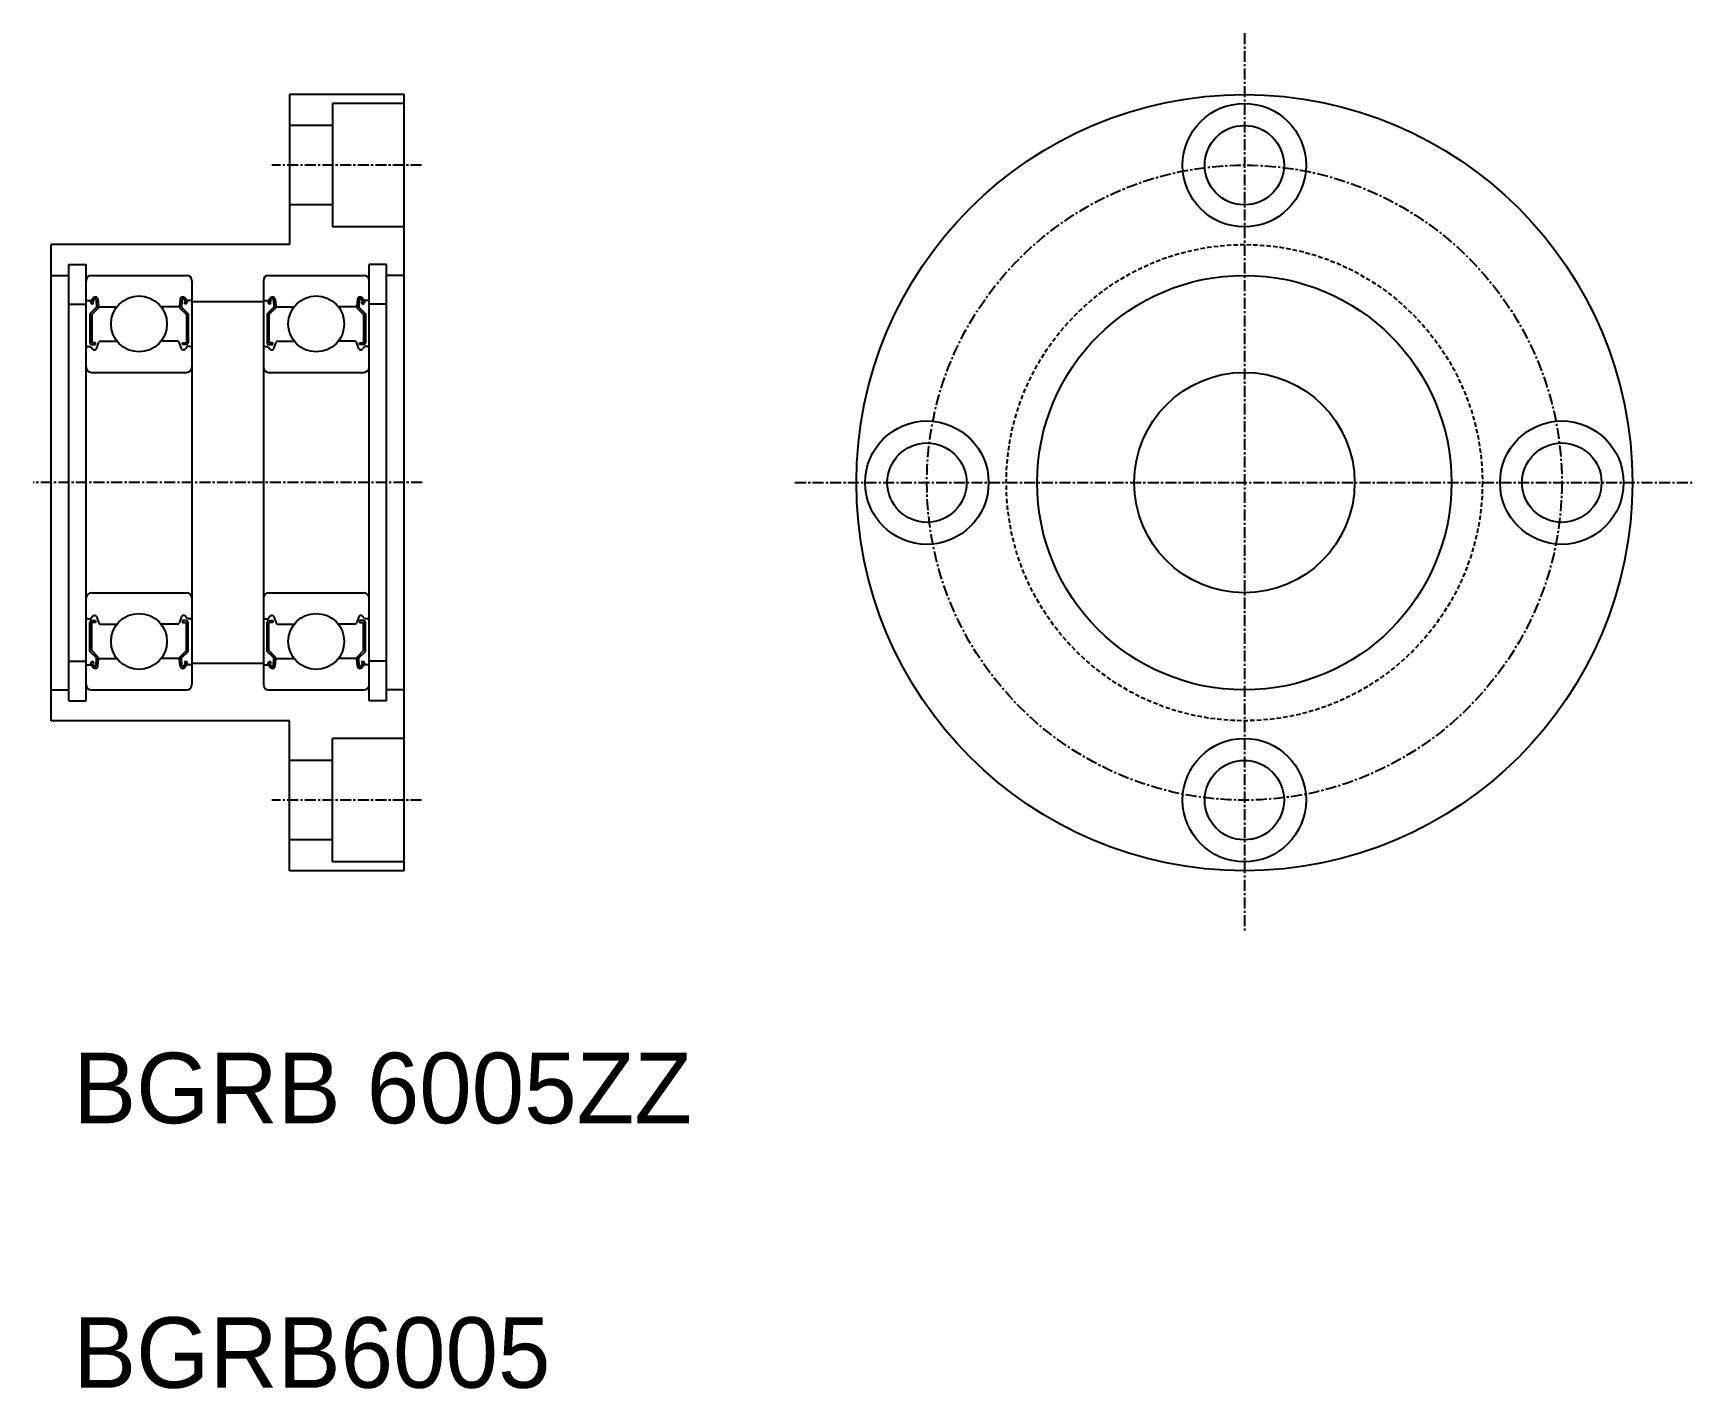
# Model space of a CAD drawing. Extents: x 261 to 449, y 140 to 293.
import ezdxf

# ---------------------------------------------------------------- set-up
doc = ezdxf.new("R2010")
doc.units = 0
doc.linetypes.add('CENTER', pattern=[2, 1.25, -0.25, 0.25, -0.25])
doc.linetypes.add('DASHED', pattern=[0.75, 0.5, -0.25])
doc.layers.get('0').update_dxf_attribs({"linetype": 'CONTINUOUS'})
doc.layers.add('CENTER', color=1, linetype='CENTER')

msp = doc.modelspace()

# ---------------------------------------------------------------- linework, layer by layer
at = {"color": 7, "linetype": 'CONTINUOUS'}
for p, q in [((303.11, 286.43), (290.11, 286.43)), ((290.11, 286.43), (290.11, 269.43)), ((296.61, 286.43), (296.61, 286.43)), ((299.86, 286.43), (299.86, 286.43)), ((303.11, 198.43), (303.11, 286.43)), ((303.11, 285.43), (295.01, 285.43)), ((295.01, 285.43), (295.01, 271.43)), ((295.01, 282.93), (290.11, 282.93)), ((295.01, 273.93), (290.11, 273.93)), ((303.11, 271.43), (295.01, 271.43)), ((263.11, 215.43), (263.11, 269.43)), ((290.11, 269.43), (263.11, 269.43)), ((263.11, 265.93), (265.11, 265.93)), ((265.11, 217.68), (265.11, 267.18)), ((265.11, 267.18), (267.06, 267.18)), ((267.06, 217.68), (267.06, 267.18)), ((267.66, 265.93), (278.46, 265.93)), ((287.76, 265.93), (298.56, 265.93)), ((299.16, 217.68), (299.16, 267.18)), ((301.11, 267.18), (299.16, 267.18)), ((301.11, 217.68), (301.11, 267.18)), ((303.11, 265.93), (301.11, 265.93)), ((279.06, 265.33), (279.06, 219.53)), ((287.16, 265.33), (287.16, 219.53)), ((265.11, 262.68), (267.06, 262.68)), ((267.16, 263.08), (267.62, 263.08)), ((268.24, 262.31), (267.49, 261.56)), ((267.62, 263.08), (267.87, 263.38)), ((267.8, 262.67), (267.65, 262.8)), ((268.44, 262.23), (267.69, 261.48)), ((267.77, 262.95), (268.02, 263.25)), ((267.93, 262.82), (267.77, 262.95)), ((267.8, 262.67), (267.93, 262.82)), ((268.2, 263.19), (268.24, 262.31)), ((268.4, 263.21), (268.46, 262.47)), ((268.44, 262.7), (268.44, 262.23)), ((268.56, 262.38), (270.55, 262.38)), ((277.56, 262.38), (275.57, 262.38)), ((277.72, 263.21), (277.66, 262.47)), ((277.68, 262.7), (277.68, 262.23)), ((277.68, 262.23), (278.43, 261.48)), ((277.92, 263.19), (277.88, 262.31)), ((277.88, 262.31), (278.63, 261.56)), ((278.35, 262.95), (278.1, 263.25)), ((278.19, 262.82), (278.35, 262.95)), ((278.32, 262.67), (278.19, 262.82)), ((278.5, 263.08), (278.25, 263.38)), ((278.32, 262.67), (278.48, 262.8)), ((278.96, 263.08), (278.5, 263.08)), ((287.16, 262.93), (279.06, 262.93)), ((287.16, 262.93), (285.11, 262.93)), ((287.26, 263.08), (287.72, 263.08)), ((288.34, 262.31), (287.59, 261.56)), ((287.72, 263.08), (287.97, 263.38)), ((287.9, 262.67), (287.75, 262.8)), ((288.54, 262.23), (287.79, 261.48)), ((287.87, 262.95), (288.12, 263.25)), ((288.03, 262.82), (287.87, 262.95)), ((287.9, 262.67), (288.03, 262.82)), ((288.3, 263.19), (288.34, 262.31)), ((288.5, 263.21), (288.56, 262.47)), ((288.54, 262.7), (288.54, 262.23)), ((288.66, 262.38), (290.65, 262.38)), ((297.66, 262.38), (295.67, 262.38)), ((297.82, 263.21), (297.76, 262.47)), ((297.78, 262.7), (297.78, 262.23)), ((297.78, 262.23), (298.53, 261.48)), ((298.02, 263.19), (297.98, 262.31)), ((297.98, 262.31), (298.73, 261.56)), ((298.45, 262.95), (298.2, 263.25)), ((298.29, 262.82), (298.45, 262.95)), ((298.42, 262.67), (298.29, 262.82)), ((298.6, 263.08), (298.35, 263.38)), ((298.42, 262.67), (298.58, 262.8)), ((299.06, 263.08), (298.6, 263.08)), ((301.11, 262.68), (299.16, 262.68)), ((267.49, 261.56), (267.49, 258.28)), ((267.69, 261.48), (267.69, 258.28)), ((278.43, 261.48), (278.43, 258.28)), ((278.63, 261.56), (278.63, 258.28)), ((287.59, 261.56), (287.59, 258.28)), ((287.79, 261.48), (287.79, 258.28)), ((298.53, 261.48), (298.53, 258.28)), ((298.73, 261.56), (298.73, 258.28)), ((268.14, 258.28), (267.69, 258.28)), ((267.69, 258.08), (268.14, 258.08)), ((268.14, 258.08), (268.14, 258.28)), ((268.24, 257.61), (268.51, 258.35)), ((268.7, 258.48), (270.55, 258.48)), ((277.42, 258.48), (275.57, 258.48)), ((277.88, 257.61), (277.61, 258.35)), ((277.98, 258.08), (277.98, 258.28)), ((277.98, 258.28), (278.43, 258.28)), ((278.43, 258.08), (277.98, 258.08)), ((288.24, 258.28), (287.79, 258.28)), ((287.79, 258.08), (288.24, 258.08)), ((288.24, 258.08), (288.24, 258.28)), ((288.34, 257.61), (288.61, 258.35)), ((288.8, 258.48), (290.65, 258.48)), ((297.52, 258.48), (295.67, 258.48)), ((297.98, 257.61), (297.71, 258.35)), ((298.08, 258.08), (298.08, 258.28)), ((298.08, 258.28), (298.53, 258.28)), ((298.53, 258.08), (298.08, 258.08)), ((267.26, 257.88), (267.56, 257.88)), ((267.56, 257.88), (267.84, 257.55)), ((267.99, 257.48), (268.05, 257.48)), ((278.13, 257.48), (278.07, 257.48)), ((278.56, 257.88), (278.28, 257.55)), ((278.86, 257.88), (278.56, 257.88)), ((287.36, 257.88), (287.66, 257.88)), ((287.66, 257.88), (287.94, 257.55)), ((288.09, 257.48), (288.15, 257.48)), ((298.23, 257.48), (298.17, 257.48)), ((298.66, 257.88), (298.38, 257.55)), ((298.96, 257.88), (298.66, 257.88)), ((267.66, 254.93), (278.46, 254.93)), ((287.76, 254.93), (298.56, 254.93)), ((267.66, 229.93), (278.46, 229.93)), ((287.76, 229.93), (298.56, 229.93)), ((267.26, 226.98), (267.56, 226.98)), ((267.49, 223.3), (267.49, 226.58)), ((267.56, 226.98), (267.84, 227.31)), ((267.69, 226.78), (268.14, 226.78)), ((268.14, 226.58), (267.69, 226.58)), ((267.69, 223.38), (267.69, 226.58)), ((267.99, 227.38), (268.05, 227.38)), ((268.14, 226.78), (268.14, 226.58)), ((268.24, 227.25), (268.51, 226.51)), ((268.7, 226.38), (270.55, 226.38)), ((277.42, 226.38), (275.57, 226.38)), ((277.88, 227.25), (277.61, 226.51)), ((277.98, 226.78), (277.98, 226.58)), ((278.43, 226.78), (277.98, 226.78)), ((277.98, 226.58), (278.43, 226.58)), ((278.13, 227.38), (278.07, 227.38)), ((278.56, 226.98), (278.28, 227.31)), ((278.43, 223.38), (278.43, 226.58)), ((278.86, 226.98), (278.56, 226.98)), ((278.63, 223.3), (278.63, 226.58)), ((287.36, 226.98), (287.66, 226.98)), ((287.59, 223.3), (287.59, 226.58)), ((287.66, 226.98), (287.94, 227.31)), ((287.79, 226.78), (288.24, 226.78)), ((287.79, 223.38), (287.79, 226.58)), ((288.24, 226.58), (287.79, 226.58)), ((288.09, 227.38), (288.15, 227.38)), ((288.24, 226.78), (288.24, 226.58)), ((288.34, 227.25), (288.61, 226.51)), ((288.8, 226.38), (290.65, 226.38)), ((297.52, 226.38), (295.67, 226.38)), ((297.98, 227.25), (297.71, 226.51)), ((298.08, 226.78), (298.08, 226.58)), ((298.53, 226.78), (298.08, 226.78)), ((298.08, 226.58), (298.53, 226.58)), ((298.23, 227.38), (298.17, 227.38)), ((298.66, 226.98), (298.38, 227.31)), ((298.53, 223.38), (298.53, 226.58)), ((298.96, 226.98), (298.66, 226.98)), ((298.73, 223.3), (298.73, 226.58)), ((268.24, 222.55), (267.49, 223.3)), ((268.44, 222.63), (267.69, 223.38)), ((268.2, 221.67), (268.24, 222.55)), ((268.4, 221.65), (268.46, 222.39)), ((268.44, 222.16), (268.44, 222.63)), ((268.56, 222.48), (270.55, 222.48)), ((277.56, 222.48), (275.57, 222.48)), ((277.72, 221.65), (277.66, 222.39)), ((277.68, 222.63), (278.43, 223.38)), ((277.68, 222.16), (277.68, 222.63)), ((277.88, 222.55), (278.63, 223.3)), ((277.92, 221.67), (277.88, 222.55)), ((288.34, 222.55), (287.59, 223.3)), ((288.54, 222.63), (287.79, 223.38)), ((288.3, 221.67), (288.34, 222.55)), ((288.5, 221.65), (288.56, 222.39)), ((288.54, 222.16), (288.54, 222.63)), ((288.66, 222.48), (290.65, 222.48)), ((297.66, 222.48), (295.67, 222.48)), ((297.82, 221.65), (297.76, 222.39)), ((297.78, 222.63), (298.53, 223.38)), ((297.78, 222.16), (297.78, 222.63)), ((297.98, 222.55), (298.73, 223.3)), ((298.02, 221.67), (297.98, 222.55)), ((265.11, 222.18), (267.06, 222.18)), ((267.16, 221.78), (267.62, 221.78)), ((267.62, 221.78), (267.87, 221.48)), ((267.8, 222.19), (267.65, 222.06)), ((267.93, 222.04), (267.77, 221.91)), ((267.77, 221.91), (268.02, 221.61)), ((267.8, 222.19), (267.93, 222.04)), ((278.35, 221.91), (278.1, 221.61)), ((278.32, 222.19), (278.19, 222.04)), ((278.19, 222.04), (278.35, 221.91)), ((278.5, 221.78), (278.25, 221.48)), ((278.32, 222.19), (278.48, 222.06)), ((278.96, 221.78), (278.5, 221.78)), ((287.16, 221.93), (279.06, 221.93)), ((287.16, 221.93), (285.11, 221.93)), ((287.26, 221.78), (287.72, 221.78)), ((287.72, 221.78), (287.97, 221.48)), ((287.9, 222.19), (287.75, 222.06)), ((288.03, 222.04), (287.87, 221.91)), ((287.87, 221.91), (288.12, 221.61)), ((287.9, 222.19), (288.03, 222.04)), ((298.45, 221.91), (298.2, 221.61)), ((298.42, 222.19), (298.29, 222.04)), ((298.29, 222.04), (298.45, 221.91)), ((298.6, 221.78), (298.35, 221.48)), ((298.42, 222.19), (298.58, 222.06)), ((299.06, 221.78), (298.6, 221.78)), ((301.11, 222.18), (299.16, 222.18)), ((263.11, 218.93), (265.11, 218.93)), ((267.66, 218.93), (278.46, 218.93)), ((270.56, 218.93), (270.56, 218.93)), ((273.06, 218.93), (273.06, 218.93)), ((287.76, 218.93), (298.56, 218.93)), ((290.66, 218.93), (290.66, 218.93)), ((293.16, 218.93), (293.16, 218.93)), ((303.11, 218.93), (301.11, 218.93)), ((265.11, 217.68), (267.06, 217.68)), ((301.11, 217.68), (299.16, 217.68)), ((290.11, 215.43), (263.11, 215.43)), ((290.11, 198.43), (290.11, 215.43)), ((303.11, 213.43), (295.01, 213.43)), ((295.01, 199.43), (295.01, 213.43)), ((295.01, 210.93), (290.11, 210.93)), ((295.01, 201.93), (290.11, 201.93)), ((303.11, 198.43), (290.11, 198.43)), ((303.11, 199.43), (295.01, 199.43))]:
    msp.add_line(p, q, dxfattribs=at)
for centre, radius in [((398.41, 242.43), 44), ((398.41, 278.43), 7), ((398.41, 278.43), 4.5), ((398.41, 242.43), 23.5), ((273.06, 260.43), 3.17), ((293.16, 260.43), 3.17), ((398.41, 242.43), 12.5), ((362.41, 242.43), 7), ((434.41, 242.43), 7), ((362.41, 242.43), 4.5), ((434.41, 242.43), 4.5), ((273.06, 224.43), 3.17), ((293.16, 224.43), 3.17), ((398.41, 206.43), 7), ((398.41, 206.43), 4.5)]:
    msp.add_circle(centre, radius, dxfattribs=at)
at = {"color": 3, "linetype": 'DASHED'}
msp.add_circle((398.41, 242.43), 27, dxfattribs=at)
at = {"color": 7, "linetype": 'CONTINUOUS'}
for centre, radius, start, end in [((267.66, 265.33), 0.6, 90, 180), ((278.46, 265.33), 0.6, 0, 90), ((287.76, 265.33), 0.6, 90, 180), ((298.56, 265.33), 0.6, 0, 90), ((267.16, 263.18), 0.1, 180, 270), ((267.77, 262.95), 0.2, 140.0012, 230.0863), ((268.1, 263.18), 0.3, 4.9967, 140.0012), ((268.1, 263.18), 0.1, 2.8198, 140.0023), ((268.56, 262.48), 0.1, 184.9967, 270), ((277.56, 262.48), 0.1, 270, 355.0033), ((278.02, 263.18), 0.3, 39.9988, 175.0033), ((278.02, 263.18), 0.1, 39.9977, 177.1802), ((278.35, 262.95), 0.2, 309.9137, 39.9988), ((278.96, 263.18), 0.1, 270, 0), ((287.26, 263.18), 0.1, 180, 270), ((287.87, 262.95), 0.2, 140.0012, 230.0863), ((288.2, 263.18), 0.3, 4.9967, 140.0012), ((288.2, 263.18), 0.1, 2.8198, 140.0023), ((288.66, 262.48), 0.1, 184.9967, 270), ((297.66, 262.48), 0.1, 270, 355.0033), ((298.12, 263.18), 0.3, 39.9988, 175.0033), ((298.12, 263.18), 0.1, 39.9977, 177.1802), ((298.45, 262.95), 0.2, 309.9137, 39.9988), ((299.06, 263.18), 0.1, 270, 0), ((267.69, 258.28), 0.2, 180, 270), ((268.7, 258.28), 0.2, 90, 159.9921), ((277.42, 258.28), 0.2, 20.0079, 90), ((278.43, 258.28), 0.2, 270, 0), ((287.79, 258.28), 0.2, 180, 270), ((288.8, 258.28), 0.2, 90, 159.9921), ((297.52, 258.28), 0.2, 20.0079, 90), ((298.53, 258.28), 0.2, 270, 0), ((267.26, 257.68), 0.2, 90, 180), ((267.99, 257.68), 0.2, 219.9945, 270), ((268.05, 257.68), 0.2, 270, 339.9921), ((278.07, 257.68), 0.2, 200.0079, 270), ((278.13, 257.68), 0.2, 270, 320.0055), ((278.86, 257.68), 0.2, 0, 90), ((287.36, 257.68), 0.2, 90, 180), ((288.09, 257.68), 0.2, 219.9945, 270), ((288.15, 257.68), 0.2, 270, 339.9921), ((298.17, 257.68), 0.2, 200.0079, 270), ((298.23, 257.68), 0.2, 270, 320.0055), ((298.96, 257.68), 0.2, 0, 90), ((267.66, 255.53), 0.6, 180, 270), ((278.46, 255.53), 0.6, 270, 0), ((287.76, 255.53), 0.6, 180, 270), ((298.56, 255.53), 0.6, 270, 0), ((267.66, 229.33), 0.6, 90, 180), ((278.46, 229.33), 0.6, 0, 90), ((287.76, 229.33), 0.6, 90, 180), ((298.56, 229.33), 0.6, 0, 90), ((267.26, 227.18), 0.2, 180, 270), ((267.69, 226.58), 0.2, 90, 180), ((267.99, 227.18), 0.2, 90, 140.0055), ((268.05, 227.18), 0.2, 20.0079, 90), ((268.7, 226.58), 0.2, 200.0079, 270), ((277.42, 226.58), 0.2, 270, 339.9921), ((278.07, 227.18), 0.2, 90, 159.9921), ((278.13, 227.18), 0.2, 39.9945, 90), ((278.43, 226.58), 0.2, 0, 90), ((278.86, 227.18), 0.2, 270, 0), ((287.36, 227.18), 0.2, 180, 270), ((287.79, 226.58), 0.2, 90, 180), ((288.09, 227.18), 0.2, 90, 140.0055), ((288.15, 227.18), 0.2, 20.0079, 90), ((288.8, 226.58), 0.2, 200.0079, 270), ((297.52, 226.58), 0.2, 270, 339.9921), ((298.17, 227.18), 0.2, 90, 159.9921), ((298.23, 227.18), 0.2, 39.9945, 90), ((298.53, 226.58), 0.2, 0, 90), ((298.96, 227.18), 0.2, 270, 0), ((268.56, 222.38), 0.1, 90, 175.0033), ((277.56, 222.38), 0.1, 4.9967, 90), ((288.66, 222.38), 0.1, 90, 175.0033), ((297.66, 222.38), 0.1, 4.9967, 90), ((267.16, 221.68), 0.1, 90, 180), ((267.77, 221.91), 0.2, 129.9137, 219.9988), ((268.1, 221.67), 0.3, 219.9988, 355.0033), ((268.1, 221.67), 0.1, 219.9977, 357.1802), ((278.02, 221.67), 0.3, 184.9967, 320.0012), ((278.02, 221.67), 0.1, 182.8198, 320.0023), ((278.35, 221.91), 0.2, 320.0012, 50.0863), ((278.96, 221.68), 0.1, 0, 90), ((287.26, 221.68), 0.1, 90, 180), ((287.87, 221.91), 0.2, 129.9137, 219.9988), ((288.2, 221.67), 0.3, 219.9988, 355.0033), ((288.2, 221.67), 0.1, 219.9977, 357.1802), ((298.12, 221.67), 0.3, 184.9967, 320.0012), ((298.12, 221.67), 0.1, 182.8198, 320.0023), ((298.45, 221.91), 0.2, 320.0012, 50.0863), ((299.06, 221.68), 0.1, 0, 90), ((267.66, 219.53), 0.6, 180, 270), ((278.46, 219.53), 0.6, 270, 0), ((287.76, 219.53), 0.6, 180, 270), ((298.56, 219.53), 0.6, 270, 0)]:
    msp.add_arc(centre, radius, start, end, dxfattribs=at)
at = {"layer": 'CENTER', "color": 1, "linetype": 'CENTER'}
for p, q in [((398.41, 293.39), (398.41, 191.46)), ((305.11, 278.43), (288.11, 278.43)), ((305.16, 242.43), (261.06, 242.43)), ((347.45, 242.43), (449.38, 242.43)), ((305.11, 206.43), (288.11, 206.43))]:
    msp.add_line(p, q, dxfattribs=at)
msp.add_circle((398.41, 242.43), 36, dxfattribs=at)

# ---------------------------------------------------------------- texts
at = {"color": 7, "linetype": 'CONTINUOUS'}
for s, p in [('BGRB 6005ZZ', (265.6, 169.79)), ('BGRB6005', (265.6, 139.79))]:
    msp.add_text(s, height=8, dxfattribs=at).set_placement(p)

doc.saveas('drawing.dxf')
